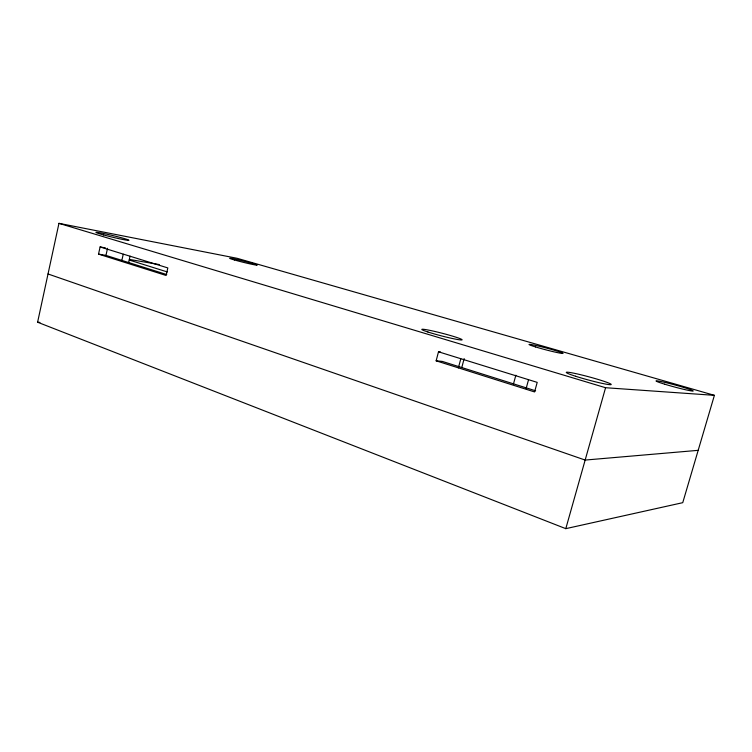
<?xml version="1.0" encoding="UTF-8"?>
<svg xmlns="http://www.w3.org/2000/svg" width="752" height="752" viewBox="0 0 752 752"><rect width="100%" height="100%" fill="white"/><g stroke="black" fill="none" stroke-linecap="round" stroke-linejoin="round"><path stroke-width="1.13" d="M37.6 322.223L58.957 223.344L237.143 258.312L714.4 395.336L682.75 502.674L565.795 528.656L37.6 322.223L39.931 322.439M100.11 246.947L167.828 267.928L166.107 275.476L98.521 254.11L100.11 246.947L105.421 247.906M166.756 274.555L105.966 255.398L107.536 248.292M121.721 261L123.243 254.242M128.545 262.993L130.077 256.178M438.501 351.795L537.201 382.373L534.578 391.933L436.141 360.819L438.501 351.795L440.54 352.021M458.382 367.878L460.779 358.845M461.775 367.596L464.163 358.591M513.409 384.216L515.863 375.201M526.09 388.69L528.524 379.76M565.795 528.656L605.576 387.722L714.4 395.336M698.185 450.335L585.159 460.064L48.025 273.972M436.141 360.819L442.27 361.402L535.612 390.824M98.521 254.11L105.966 255.398M129.4 259.421L159.274 264.572M58.957 223.344L605.576 387.722M129.278 260.032L167.292 271.933M427.916 331.999A20.793 1.363 14.5 0 0 461.502 339.979A20.793 1.363 14.5 0 0 436.555 331.858A20.793 1.363 14.5 0 0 427.916 331.999M103.569 234.925A16.92 0.827 13.5 0 0 128.93 240.311A16.92 0.827 13.5 0 0 104.989 233.787A16.92 0.827 13.5 0 0 103.569 234.925M234.408 259.957A14.241 0.63 13.9 0 0 257.024 265.165A14.241 0.63 13.9 0 0 238.91 259.966A14.241 0.63 13.9 0 0 234.408 259.957M535.499 346.916A17.493 0.931 14.7 0 0 562.806 353.459A17.493 0.931 14.7 0 0 539.927 346.418A17.493 0.931 14.7 0 0 535.499 346.916M664.674 384.187A19.373 1.053 15.1 0 0 693.194 390.993A19.373 1.053 15.1 0 0 665.623 382.571A19.373 1.053 15.1 0 0 664.674 384.187M575.6 376.254A23.237 1.598 15.1 0 0 611.122 384.601A23.237 1.598 15.1 0 0 579.698 374.496A23.237 1.598 15.1 0 0 575.6 376.254"/></g></svg>
